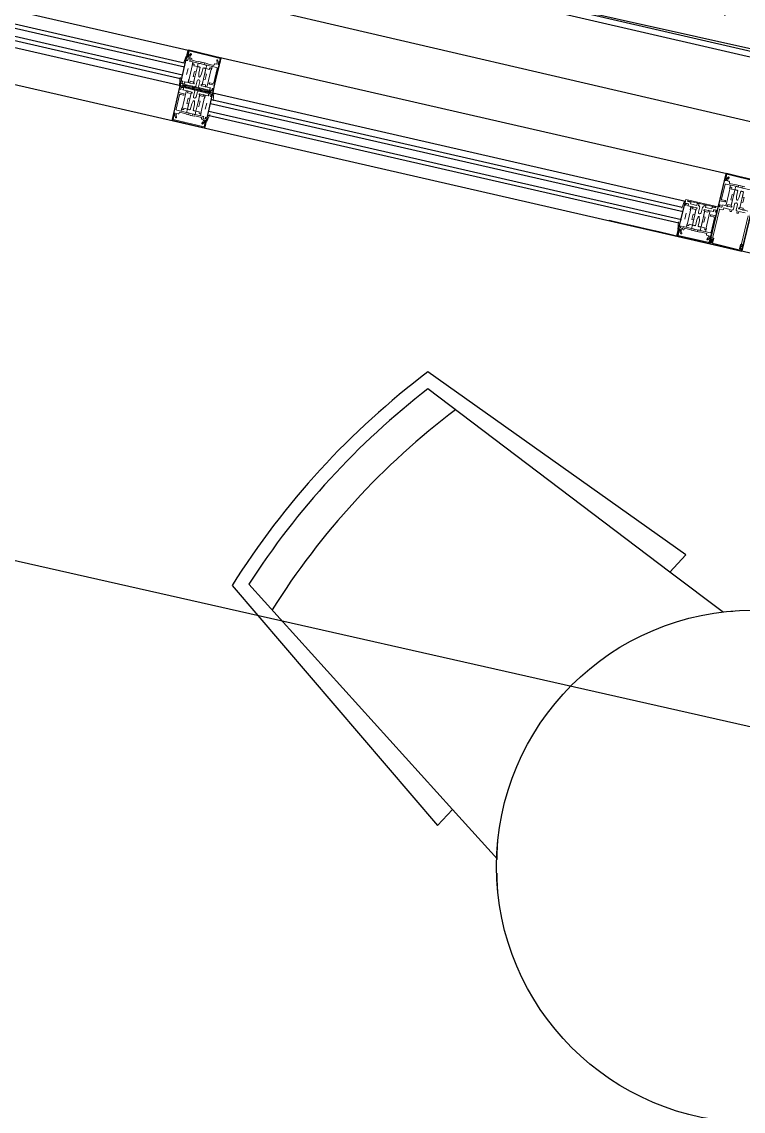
# Model space of a CAD drawing. Extents: x -678889171 to 586587, y -792238163 to 335485.
# Drawn here: x 75442 to 76520, y 17849 to 19477 of the extents above; entities that cross this region are included whole.
import ezdxf
from ezdxf.xclip import XClip

# ---------------------------------------------------------------- set-up
doc = ezdxf.new("R2010")
doc.units = 0
doc.header["$MEASUREMENT"] = 0
doc.header["$XCLIPFRAME"] = 2
doc.set_wipeout_variables(frame=1)
doc.layers.get('0').update_dxf_attribs({"color": 8})
for name, color, linetype in [('1', 8, 'Continuous'), ('9TH-FURN$0$A-SITE-PATT', 252, 'Continuous'), ('9TH-FURN$0$XR-A-TYP-7-8-9-10$0$TYPICAL TYPES$0$I-CLNG', 252, 'Continuous'), ('9TH-FURN$0$XR-A-TYP-7-8-9-10$0$TYPICAL TYPES$0$I-FURN', 252, 'Continuous'), ('9TH-FURN$0$XR-A-TYP-7-8-9-10$0$TYPICAL TYPES$0$I-FURN-CHAR', 252, 'Continuous'), ('9TH-FURN$0$XR-A-TYP-7-8-9-10$0$TYPICAL TYPES$0$I-WIPEOUT', 252, 'Continuous'), ('9TH-FURN$0$XR-A-TYP-7-8-9-10$0$TYPICAL TYPES$0$XREF_3BR$0$I-FURN-PATT', 252, 'Continuous'), ('XR-A-9TH-FLOOR$0$A-SITE-PATT', 252, 'Continuous'), ('XR-A-TYP 00(OUTER)$0$A-GLAZ', 252, 'Continuous'), ('XR-A-TYP 00(OUTER)$0$A-SITE-PATT', 252, 'Continuous'), ('XR-A-TYP-4TH TO 10TH (OUTER)$0$A-DIM-IN', 252, 'Continuous'), ('XR-A-TYP.furn$0$2ND-FURN$0$XREF1$0$I-CLNG', 252, 'Continuous'), ('XR-A-TYP.furn$0$2ND-FURN$0$XREF1$0$I-WIPEOUT', 252, 'Continuous'), ('XR-A-TYP.furn$0$2ND-FURN$0$XREF1$0$XREF_3BR$0$I-FURN-FLOR', 252, 'Continuous'), ('XR-A-TYP.furn$0$2ND-FURN$0$XREF1$0$XREF_3BR$0$I-FURN-PATT', 252, 'Continuous')]:
    doc.layers.add(name, color=color, linetype=linetype)
for name, color, linetype, lineweight in [('XR-A-TYP 00(OUTER)$0$Main entrance$0$A-ELEV-GLAZ', 252, 'Continuous', 20), ('XR-A-TYP 00(OUTER)$0$xref units$0$A-ELEV-P1', 252, 'Continuous', 9), ('XR-A-TYP 00(OUTER)$0$xref units$0$A-FLOR-HRAL-P2', 252, 'Continuous', 20)]:
    doc.layers.add(name, color=color, linetype=linetype, lineweight=lineweight)

# ---------------------------------------------------------------- blocks, each defined once
blk = doc.blocks.new('9TH-FURN$0$XR-A-TYP-7-8-9-10$0$TYPICAL TYPES$0$ch14')
for p, q in [((-216.5, 568.7), (-273.5, 99.7)), ((275.5, 99.7), (216.5, 568.7)), ((-273.5, 99.7), (-240.6, 99.7)), ((-240.6, 99.7), (-250, 0)), ((250, 0), (240.6, 99.7)), ((240.6, 99.7), (275.5, 99.7)), ((-250, 0), (250, 0))]:
    blk.add_line(p, q)
blk.add_lwpolyline([(240.6, 99.7), (198, 551.6, 0.085131), (-198, 551.6), (-240.6, 99.7)], format="xyb")
for radius, start, end in [(1191.6, 79.5305, 100.4695), (1121.6, 79.5773, 100.4227)]:
    blk.add_arc((0, -603.1), radius, start, end)
blk = doc.blocks.new('9TH-FURN$0$XR-A-TYP-7-8-9-10$0$TYPICAL TYPES$0$A$C00AC6B19')
blk.add_wipeout([(30.03, 172.4), (64.59, 162.21), (64.59, 162.21), (91.39, 149.24), (91.39, 149.24), (123.02, 124.46), (141.24, 103.33), (158.24, 74.74), (166.52, 53.82), (174.23, 16.37), (174.66, -10.94), (171.17, -36.42), (166.32, -54.43), (160.69, -69.3), (152.85, -85.21), (152.85, -85.21), (139.26, -105.98), (116.06, -130.98), (98.74, -144.49), (64.05, -162.86), (38.6, -170.69), (22.52, -173.55), (-3.72, -174.96), (-21.24, -173.71), (-36.42, -171.17), (-67.55, -161.44), (-94.09, -147.55), (-119.91, -127.46), (-141.36, -103.17), (-157.24, -76.82), (-168.19, -48.34), (-173.63, -21.85), (-174.64, 11.22), (-174.64, 11.22), (-167.09, 52.03), (-156.2, 78.9), (-142.67, 101.34), (-117.04, 130.1), (-98.66, 144.54), (-73.61, 158.76), (-45.84, 168.89), (-1.76, 174.99), (36.42, 171.17)]).dxf.layer = '9TH-FURN$0$XR-A-TYP-7-8-9-10$0$TYPICAL TYPES$0$I-WIPEOUT'
blk.add_circle((0, 0), 175)
blk = doc.blocks.new('XR-A-TYP 00(OUTER)$0$conc w')
at = {"layer": 'XR-A-TYP 00(OUTER)$0$Main entrance$0$A-ELEV-GLAZ'}
for p, q in [((83819.6, 6992.5), (83819.6, 6983.1)), ((83869.6, 6992.5), (83819.6, 6992.5)), ((83819.6, 6992.5), (83819.6, 6983.1)), ((83820.7, 6983.5), (83820.7, 6991.2)), ((83820.7, 6991.2), (83868.5, 6991.2)), ((83823.6, 6987.5), (83821.4, 6983.7)), ((83823.8, 6984.5), (83825.1, 6986.7)), ((83864.1, 6986.7), (83865.4, 6984.5)), ((83867.8, 6983.7), (83865.5, 6987.5)), ((83868.5, 6991.2), (83868.5, 6983.5)), ((83869.6, 6983.1), (83869.6, 6992.5)), ((83819.6, 6981), (83819.6, 6977)), ((83819.6, 6981), (83819.6, 6950.2)), ((83821.1, 6981.6), (83820.2, 6981.6)), ((83821.1, 6981.6), (83820.2, 6981.6)), ((83821.3, 6983.5), (83820.7, 6983.5)), ((83820.9, 6981.8), (83821.3, 6981.8)), ((83821.7, 6953.5), (83821.7, 6975.3)), ((83823, 6976.6), (83839.8, 6976.6)), ((83823.8, 6981.6), (83823.8, 6984.5)), ((83826.2, 6981.6), (83823.8, 6981.6)), ((83827.5, 6978.7), (83827.5, 6980.3)), ((83837.7, 6978.7), (83827.5, 6978.7)), ((83829.7, 6976.6), (83829.7, 6971.3)), ((83830.2, 6972.6), (83830.2, 6946.2)), ((83832.8, 6971.3), (83832.8, 6972.6)), ((83838, 6971.3), (83832.8, 6971.3)), ((83838.2, 6979.3), (83837.7, 6978.7)), ((83838, 6971.3), (83838, 6976.6)), ((83839.3, 6976.6), (83838, 6976.6)), ((83838.8, 6971.3), (83838, 6971.3)), ((83838, 6971.3), (83838, 6946.7)), ((83839.3, 6971.3), (83838, 6971.3)), ((83838, 6963.4), (83838, 6971.3)), ((83844.3, 6979.3), (83838.2, 6979.3)), ((83839.1, 6971.6), (83838.8, 6971.3)), ((83839.5, 6971.3), (83839.1, 6971.6)), ((83841, 6971.3), (83839.5, 6971.3)), ((83839.8, 6976.6), (83840.2, 6976.3)), ((83840.2, 6976.3), (83840.5, 6976.6)), ((83840.5, 6976.6), (83848.7, 6976.6)), ((83841.3, 6971.6), (83841, 6971.3)), ((83841.6, 6971.3), (83841.3, 6971.6)), ((83842.5, 6971.3), (83841.6, 6971.3)), ((83841.8, 6976.6), (83841.8, 6979.3)), ((83842.5, 6962.2), (83842.5, 6971.3)), ((83844.6, 6978.9), (83844.3, 6979.3)), ((83844.9, 6979.3), (83844.6, 6978.9)), ((83850.9, 6979.3), (83844.9, 6979.3)), ((83847.6, 6971.3), (83846.7, 6971.3)), ((83846.7, 6971.3), (83846.7, 6962.2)), ((83847.4, 6976.6), (83847.4, 6979.3)), ((83847.9, 6971.6), (83847.6, 6971.3)), ((83848.2, 6971.3), (83847.9, 6971.6)), ((83849.7, 6971.3), (83848.2, 6971.3)), ((83848.7, 6976.6), (83849, 6976.3)), ((83849, 6976.3), (83849.4, 6976.6)), ((83849.4, 6976.6), (83864.1, 6976.6)), ((83850.1, 6971.6), (83849.7, 6971.3)), ((83851.2, 6976.6), (83849.9, 6976.6)), ((83851.2, 6971.3), (83849.9, 6971.3)), ((83850.4, 6971.3), (83850.1, 6971.6)), ((83851.2, 6971.3), (83850.4, 6971.3)), ((83851.5, 6978.7), (83850.9, 6979.3)), ((83851.2, 6976.6), (83851.2, 6971.3)), ((83851.2, 6971.3), (83856.4, 6971.3)), ((83851.2, 6963.4), (83851.2, 6971.3)), ((83851.2, 6946.7), (83851.2, 6971.3)), ((83861.7, 6978.7), (83851.5, 6978.7)), ((83856.4, 6971.3), (83856.4, 6972.6)), ((83859, 6972.6), (83859, 6946.2)), ((83859.4, 6976.6), (83859.4, 6971.3)), ((83861.7, 6980.3), (83861.7, 6978.7)), ((83865.4, 6981.6), (83863, 6981.6)), ((83863.8, 6978.5), (83863.8, 6978.7)), ((83864.9, 6979.8), (83866.7, 6979.8)), ((83865.4, 6984.5), (83865.4, 6981.6)), ((83867.4, 6976.6), (83869.2, 6976.6)), ((83867.8, 6978.7), (83867.8, 6978.5)), ((83868.5, 6983.5), (83867.9, 6983.5)), ((83867.9, 6981.8), (83868.3, 6981.8)), ((83869, 6981.6), (83868.1, 6981.6)), ((83869.6, 6977), (83869.6, 6981)), ((83872.5, 6971.3), (83870.9, 6982.7)), ((83835.3, 6955.4), (83835.3, 6963.4)), ((83835.3, 6963.4), (83838, 6963.4)), ((83838, 6955.4), (83835.3, 6955.4)), ((83838, 6947.5), (83838, 6955.4)), ((83843.7, 6957.6), (83842.5, 6962.2)), ((83846.7, 6962.2), (83845.5, 6957.6)), ((83853.9, 6963.4), (83851.2, 6963.4)), ((83851.2, 6955.4), (83853.9, 6955.4)), ((83851.2, 6947.5), (83851.2, 6955.4)), ((83853.9, 6955.4), (83853.9, 6963.4)), ((83864.1, 6956.2), (83864.1, 6965.3)), ((83819.6, 6950.2), (83827.4, 6950.2)), ((83819.6, 6944.4), (83819.6, 6936.2, 0)), ((83819.6, 6944.4), (83819.6, 6936.4)), ((83821.8, 6944.9), (83820, 6944.9)), ((83821.4, 6942.7), (83821.4, 6943)), ((83824.3, 6941.7), (83822.5, 6941.7)), ((83822.9, 6938), (83822.9, 6937.5, 0)), ((83866.3, 6937.5), (83822.9, 6937.5)), ((83827.4, 6952.3), (83823, 6952.3)), ((83827.7, 6938.4), (83823.3, 6938.4)), ((83832.5, 6944.9), (83825.1, 6944.9)), ((83825.4, 6943), (83825.4, 6942.7)), ((83828.1, 6950.8), (83828.1, 6951.6)), ((83838, 6941.2), (83828.2, 6941.2)), ((83828.2, 6941.2), (83828.2, 6938.8)), ((83832.8, 6944.5), (83832.5, 6944.9)), ((83832.8, 6947.5), (83838, 6947.5)), ((83832.8, 6946.2), (83832.8, 6947.5)), ((83833.1, 6944.9), (83832.8, 6944.5)), ((83839, 6944.9), (83833.1, 6944.9)), ((83838, 6938.8), (83838, 6941.2)), ((83838.2, 6946.5), (83839, 6946.5)), ((83840.1, 6938.4), (83838.4, 6938.4)), ((83839.2, 6946.3), (83839.2, 6945.1)), ((83841.2, 6941.2), (83840.5, 6941.2)), ((83840.5, 6941.2), (83840.5, 6938.8)), ((83842.5, 6950.6), (83842.5, 6942.5)), ((83846.7, 6942.5), (83846.7, 6950.6)), ((83848.7, 6941.2), (83848, 6941.2)), ((83848.7, 6938.8), (83848.7, 6941.2)), ((83850.8, 6938.4), (83849.1, 6938.4)), ((83850, 6945.1), (83850, 6946.3)), ((83850.2, 6946.5), (83851, 6946.5)), ((83856.1, 6944.9), (83850.2, 6944.9)), ((83856.4, 6947.5), (83851.2, 6947.5)), ((83861, 6941.2), (83851.2, 6941.2)), ((83851.2, 6941.2), (83851.2, 6938.8)), ((83856.4, 6944.5), (83856.1, 6944.9)), ((83856.4, 6946.2), (83856.4, 6947.5)), ((83856.7, 6944.9), (83856.4, 6944.5)), ((83864.1, 6944.9), (83856.7, 6944.9)), ((83859.4, 6944.9), (83859.4, 6950.2)), ((83861, 6938.8), (83861, 6941.2)), ((83865.9, 6938.4), (83861.4, 6938.4)), ((83863.8, 6942.7), (83863.8, 6943)), ((83866.7, 6941.7), (83864.9, 6941.7)), ((83866.3, 6937.5, 0), (83866.3, 6938)), ((83869.2, 6944.9), (83867.4, 6944.9)), ((83867.8, 6943), (83867.8, 6942.7)), ((83869.6, 6936.2, 0), (83869.6, 6944.4)), ((83872.5, 6950.2), (83870.9, 6938.7)), ((83819.6, 6936.2), (83869.6, 6936.2))]:
    blk.add_line(p, q, dxfattribs=at)
for centre, radius, start, end in [((83824.4, 6987.1), 0.847, 330, 150), ((83864.8, 6987.1), 0.847, 30, 210), ((83820.9, 6983.1), 1.27, 180, 270), ((83820.2, 6981), 0.635, 90, 180), ((83820.2, 6981), 0.635, 90, 180), ((83821.1, 6982.7), 1.06, 270, 71.3371), ((83821.3, 6982.7), 0.847, 270, 90), ((83823, 6975.3), 1.27, 90, 180), ((83826.2, 6980.3), 1.27, 360, 90), ((83831.5, 6972.6), 1.32, 360, 180), ((83857.7, 6972.6), 1.32, 360, 180), ((83863, 6980.3), 1.27, 90, 180), ((83864.9, 6978.7), 1.06, 90, 180), ((83865.7, 6978.5), 1.91, 180, 225.1897), ((83864.1, 6976.9), 0.318, 270, 45.1897), ((83866.7, 6978.7), 1.06, 360, 90), ((83868.1, 6982.7), 1.06, 108.6629, 270), ((83867.9, 6982.7), 0.847, 90, 270), ((83867.4, 6976.9), 0.318, 134.8103, 270), ((83865.9, 6978.5), 1.91, 314.8103, 360), ((83868.3, 6983.1), 1.27, 270, 360), ((83869, 6981), 0.635, 360, 90), ((83869.2, 6977), 0.423, 270, 0), ((83823, 6953.5), 1.27, 180, 270), ((83844.6, 6957.8), 0.911, 195, 345), ((83820, 6944.4), 0.423, 90, 180), ((83823.3, 6943), 1.91, 134.8103, 180), ((83822.5, 6942.7), 1.06, 180, 270), ((83821.8, 6944.5), 0.318, 314.8103, 90), ((83823.3, 6938), 0.423, 90, 180), ((83824.3, 6942.7), 1.06, 270, 360), ((83825.1, 6944.5), 0.318, 90, 225.1897), ((83823.5, 6943), 1.91, 360, 45.1897), ((83827.4, 6951.6), 0.635, 360, 90), ((83827.4, 6950.8), 0.635, 270, 360), ((83827.7, 6938.8), 0.423, 270, 360), ((83831.5, 6946.2), 1.32, 180, 360), ((83838.2, 6946.7), 0.212, 180, 270), ((83838.4, 6938.8), 0.423, 180, 270), ((83839, 6946.3), 0.212, 360, 90), ((83839, 6945.1), 0.212, 270, 360), ((83840.1, 6938.8), 0.423, 270, 360), ((83841.2, 6942.5), 1.27, 270, 360), ((83844.6, 6950.6), 2.12, 360, 180), ((83848, 6942.5), 1.27, 180, 270), ((83849.1, 6938.8), 0.423, 180, 270), ((83850.2, 6946.3), 0.212, 90, 180), ((83850.2, 6945.1), 0.212, 180, 270), ((83850.8, 6938.8), 0.423, 270, 0), ((83851, 6946.7), 0.212, 270, 360), ((83857.7, 6946.2), 1.32, 180, 360), ((83861.4, 6938.8), 0.423, 180, 270), ((83865.7, 6943), 1.91, 134.8103, 180), ((83864.9, 6942.7), 1.06, 180, 270), ((83864.1, 6944.5), 0.318, 314.8103, 90), ((83865.9, 6938), 0.423, 0, 90), ((83866.7, 6942.7), 1.06, 270, 360), ((83867.4, 6944.5), 0.318, 90, 225.1897), ((83865.9, 6943), 1.91, 360, 45.1897), ((83869.2, 6944.4), 0.423, 360, 90)]:
    blk.add_arc(centre, radius, start, end, dxfattribs=at)
blk = doc.blocks.new('XR-A-TYP 00(OUTER)$0$2nd floor towers$0$xref units$0$Sl-Dr-1500')
at = {"layer": 'XR-A-TYP 00(OUTER)$0$A-GLAZ'}
for p, q in [((525, 7.9, 0), (2125, 7.9, 0)), ((525, 7.9, 0), (2125, 7.9, 0)), ((1300, 8.1, 0), (1300, -99.9, 0)), ((1350, 8.1, 0), (1350, -99.9, 0)), ((2125, 7.9, 0), (2173.8, 7.9, 0)), ((2173.8, 7.9, 0), (2175, -100.1, 0)), ((1350, -11.9, 0), (2072.5, -12.2, 0)), ((1350, -17.9, 0), (2075, -18.2, 0)), ((1350, -29.9, 0), (2075, -30.2, 0)), ((525, -46.1, 0), (2075, -46.1, 0)), ((1350, -35.9, 0), (2072.2, -36.2, 0)), ((1300, -61.9, 0), (564.8, -62.1, 0)), ((1300, -55.9, 0), (578.1, -56.1, 0)), ((1300, -73.9, 0), (564.7, -74.1, 0)), ((1300, -79.9, 0), (577.9, -80.1, 0)), ((475, -100.1, 0), (2175, -100.1, 0))]:
    blk.add_line(p, q, dxfattribs=at)
at = {"layer": 'XR-A-TYP 00(OUTER)$0$A-GLAZ', "extrusion": (-1.43382e-08, 7.6538e-09, 1)}
for p, q in [((2074.1, 7.9, 0), (2074.6, -46.1, 0)), ((2124.1, 8.3, 0), (2125, -99.7, 0))]:
    blk.add_line(p, q, dxfattribs=at)
at = {"layer": 'XR-A-TYP 00(OUTER)$0$Main entrance$0$A-ELEV-GLAZ', "extrusion": (-1.43382e-08, 7.6538e-09, 1)}
for p, q in [((2074.5, -1.9, 0), (2074.5, 7.5, 0)), ((2074.5, 7.5, 0), (2124.5, 7.5, 0)), ((2075.5, 6.2, 0), (2075.5, -1.5, 0)), ((2123.4, 6.2, 0), (2075.5, 6.2, 0)), ((2076.3, -1.4, 0), (2078.5, 2.5, 0)), ((2080, 1.7, 0), (2078.7, -0.6, 0)), ((2120.2, -0.6, 0), (2119, 1.7, 0)), ((2120.4, 2.5, 0), (2122.7, -1.4, 0)), ((2124.1, -52.1, 0), (2123, 7.2, 0)), ((2124.1, -52.1, 0), (2123, 7.2, 0)), ((2123.3, 7.4, 0), (2124.5, 6.2, 0)), ((2123.4, -1.5, 0), (2123.4, 6.2, 0)), ((2124.5, 7.5, 0), (2124.5, -1.9, 0)), ((2124.5, 7.5, 0), (2124.5, -1.9, 0)), ((2124.5, 6.2, 0), (2126.4, 1.3, 0)), ((2124.9, 0.6, 0), (2125, -1.4, 0)), ((2126.4, 1.3, 0), (2125.5, 1.3, 0)), ((2071.6, -13.7, 0), (2073.2, -2.3, 0)), ((2074.5, -8, 0), (2074.5, -4.1, 0)), ((2076.6, -8.4, 0), (2074.9, -8.4, 0)), ((2075.1, -3.4, 0), (2076, -3.4, 0)), ((2075.5, -1.5, 0), (2076.2, -1.5, 0)), ((2076.2, -3.2, 0), (2075.7, -3.2, 0)), ((2076.3, -6.3, 0), (2076.3, -6.5, 0)), ((2079.2, -5.2, 0), (2077.3, -5.2, 0)), ((2078.7, -0.6, 0), (2078.7, -3.4, 0)), ((2078.7, -3.4, 0), (2081.1, -3.4, 0)), ((2094.7, -8.4, 0), (2079.9, -8.4, 0)), ((2080.3, -6.5, 0), (2080.3, -6.3, 0)), ((2082.4, -4.7, 0), (2082.4, -6.3, 0)), ((2082.4, -6.3, 0), (2092.6, -6.3, 0)), ((2084.6, -8.4, 0), (2084.6, -13.7, 0)), ((2085.1, -12.4, 0), (2085.1, -38.8, 0)), ((2087.7, -13.7, 0), (2087.7, -12.4, 0)), ((2092.8, -13.7, 0), (2087.7, -13.7, 0)), ((2092.6, -6.3, 0), (2093.1, -5.8, 0)), ((2092.8, -8.4, 0), (2092.8, -13.7, 0)), ((2092.8, -8.4, 0), (2094.2, -8.4, 0)), ((2092.8, -13.7, 0), (2094.2, -13.7, 0)), ((2092.8, -21.6, 0), (2092.8, -13.7, 0)), ((2092.8, -38.3, 0), (2092.8, -13.7, 0)), ((2092.8, -13.7, 0), (2093.7, -13.7, 0)), ((2093.1, -5.8, 0), (2099.2, -5.8, 0)), ((2093.7, -13.7, 0), (2094, -13.4, 0)), ((2094, -13.4, 0), (2094.3, -13.7, 0)), ((2094.3, -13.7, 0), (2095.9, -13.7, 0)), ((2095, -8.7, 0), (2094.7, -8.4, 0)), ((2095.3, -8.4, 0), (2095, -8.7, 0)), ((2103.6, -8.4, 0), (2095.3, -8.4, 0)), ((2095.9, -13.7, 0), (2096.2, -13.4, 0)), ((2096.2, -13.4, 0), (2096.5, -13.7, 0)), ((2096.5, -13.7, 0), (2097.4, -13.7, 0)), ((2096.7, -8.4, 0), (2096.7, -5.8, 0)), ((2097.4, -13.7, 0), (2097.4, -22.8, 0)), ((2099.2, -5.8, 0), (2099.5, -6.1, 0)), ((2099.5, -6.1, 0), (2099.8, -5.8, 0)), ((2099.8, -5.8, 0), (2105.8, -5.8, 0)), ((2101.6, -22.8, 0), (2101.6, -13.7, 0)), ((2101.6, -13.7, 0), (2102.4, -13.7, 0)), ((2102.3, -8.4, 0), (2102.3, -5.8, 0)), ((2102.4, -13.7, 0), (2102.8, -13.4, 0)), ((2102.8, -13.4, 0), (2103.1, -13.7, 0)), ((2103.1, -13.7, 0), (2104.6, -13.7, 0)), ((2103.9, -8.7, 0), (2103.6, -8.4, 0)), ((2104.2, -8.4, 0), (2103.9, -8.7, 0)), ((2121.1, -8.4, 0), (2104.2, -8.4, 0)), ((2104.6, -13.7, 0), (2104.9, -13.4, 0)), ((2104.8, -8.4, 0), (2106.1, -8.4, 0)), ((2104.8, -13.7, 0), (2106.1, -13.7, 0)), ((2104.9, -13.4, 0), (2105.2, -13.7, 0)), ((2105.2, -13.7, 0), (2106.1, -13.7, 0)), ((2105.8, -5.8, 0), (2106.4, -6.3, 0)), ((2106.1, -13.7, 0), (2106.1, -8.4, 0)), ((2106.1, -13.7, 0), (2111.2, -13.7, 0)), ((2106.1, -21.6, 0), (2106.1, -13.7, 0)), ((2106.1, -13.7, 0), (2106.1, -38.3, 0)), ((2106.4, -6.3, 0), (2116.6, -6.3, 0)), ((2111.2, -13.7, 0), (2111.2, -12.4, 0)), ((2113.9, -12.4, 0), (2113.9, -38.8, 0)), ((2114.3, -8.4, 0), (2114.3, -13.7, 0)), ((2116.6, -6.3, 0), (2116.6, -4.7, 0)), ((2117.8, -3.4, 0), (2120.2, -3.4, 0)), ((2120.2, -3.4, 0), (2120.2, -0.6, 0)), ((2122.4, -31.5, 0), (2122.4, -9.7, 0)), ((2122.8, -1.5, 0), (2123.4, -1.5, 0)), ((2123.2, -3.2, 0), (2122.8, -3.2, 0)), ((2123, -3.4, 0), (2123.8, -3.4, 0)), ((2123, -3.4, 0), (2123.8, -3.4, 0)), ((2124.5, -4.1, 0), (2124.5, -8, 0)), ((2124.5, -4.1, 0), (2124.5, -34.9, 0)), ((2125, -1.4, 0), (2126.5, -2.9, 0)), ((2127.3, -45.5, 0), (2126.5, -2.9, 0)), ((2079.9, -28.9, 0), (2079.9, -19.7, 0)), ((2090.2, -29.6, 0), (2090.2, -21.6, 0)), ((2090.2, -21.6, 0), (2092.8, -21.6, 0)), ((2092.8, -29.6, 0), (2090.2, -29.6, 0)), ((2092.8, -37.5, 0), (2092.8, -29.6, 0)), ((2097.4, -22.8, 0), (2098.6, -27.4, 0)), ((2100.3, -27.4, 0), (2101.6, -22.8, 0)), ((2108.7, -21.6, 0), (2106.1, -21.6, 0)), ((2106.1, -29.6, 0), (2108.7, -29.6, 0)), ((2106.1, -37.5, 0), (2106.1, -29.6, 0)), ((2108.7, -29.6, 0), (2108.7, -21.6, 0)), ((2071.6, -34.9, 0), (2073.2, -46.3, 0)), ((2074.5, -48.8, 0), (2074.5, -40.6, 0)), ((2124.5, -48.8, 0), (2074.5, -48.8, 0)), ((2074.9, -40.2, 0), (2076.6, -40.2, 0)), ((2076.3, -42.1, 0), (2076.3, -42.3, 0)), ((2077.3, -43.3, 0), (2079.2, -43.3, 0)), ((2077.8, -47.5, 0), (2077.8, -47.1, 0)), ((2077.8, -47.5, 0), (2121.2, -47.5, 0)), ((2078.2, -46.6, 0), (2082.6, -46.6, 0)), ((2079.9, -40.2, 0), (2087.4, -40.2, 0)), ((2080.3, -42.3, 0), (2080.3, -42.1, 0)), ((2083, -46.2, 0), (2083, -43.8, 0)), ((2083, -43.8, 0), (2092.8, -43.8, 0)), ((2084.6, -40.2, 0), (2084.6, -34.9, 0)), ((2087.4, -40.2, 0), (2087.7, -40.5, 0)), ((2087.7, -37.5, 0), (2092.8, -37.5, 0)), ((2087.7, -38.8, 0), (2087.7, -37.5, 0)), ((2087.7, -40.5, 0), (2088, -40.2, 0)), ((2088, -40.2, 0), (2093.9, -40.2, 0)), ((2092.8, -43.8, 0), (2092.8, -46.2, 0)), ((2093.9, -38.6, 0), (2093.1, -38.6, 0)), ((2093.3, -46.6, 0), (2095, -46.6, 0)), ((2094.1, -40, 0), (2094.1, -38.8, 0)), ((2095.4, -46.2, 0), (2095.4, -43.8, 0)), ((2095.4, -43.8, 0), (2096.1, -43.8, 0)), ((2097.4, -42.5, 0), (2097.4, -34.5, 0)), ((2101.6, -34.5, 0), (2101.6, -42.5, 0)), ((2102.9, -43.8, 0), (2103.6, -43.8, 0)), ((2103.6, -43.8, 0), (2103.6, -46.2, 0)), ((2104, -46.6, 0), (2105.7, -46.6, 0)), ((2104.8, -38.8, 0), (2104.8, -40, 0)), ((2105.9, -38.6, 0), (2105, -38.6, 0)), ((2105, -40.2, 0), (2110.9, -40.2, 0)), ((2111.2, -37.5, 0), (2106.1, -37.5, 0)), ((2106.1, -46.2, 0), (2106.1, -43.8, 0)), ((2106.1, -43.8, 0), (2115.9, -43.8, 0)), ((2110.9, -40.2, 0), (2111.2, -40.5, 0)), ((2111.2, -38.8, 0), (2111.2, -37.5, 0)), ((2111.2, -40.5, 0), (2111.6, -40.2, 0)), ((2111.6, -40.2, 0), (2119, -40.2, 0)), ((2115.9, -43.8, 0), (2115.9, -46.2, 0)), ((2116, -34.2, 0), (2116, -33.4, 0)), ((2116.3, -46.6, 0), (2120.7, -46.6, 0)), ((2116.6, -32.8, 0), (2121.1, -32.8, 0)), ((2124.5, -34.9, 0), (2116.6, -34.9, 0)), ((2118.7, -42.1, 0), (2118.7, -42.3, 0)), ((2119.7, -43.3, 0), (2121.6, -43.3, 0)), ((2121.2, -47.1, 0), (2121.2, -47.5, 0)), ((2122.3, -40.2, 0), (2124, -40.2, 0)), ((2122.6, -42.3, 0), (2122.6, -42.1, 0)), ((2124.5, -40.6, 0), (2124.5, -48.6, 0)), ((2124.5, -40.6, 0), (2124.5, -48.8, 0)), ((2132.1, -45.9, 0), (2127.7, -46, 0)), ((2126.3, -52.5, 0), (2124.5, -52.5, 0)), ((2125.9, -50.4, 0), (2125.9, -50.6, 0)), ((2128.8, -49.2, 0), (2126.9, -49.3, 0)), ((2129.9, -50.5, 0), (2129.9, -50.3, 0))]:
    blk.add_line(p, q, dxfattribs=at)
at = {"layer": 'XR-A-TYP 00(OUTER)$0$Main entrance$0$A-ELEV-GLAZ'}
for p, q in [((2170.6, 1.4, 0), (2172.3, 6.3, 0)), ((2171.5, 1.4, 0), (2170.6, 1.4, 0)), ((2172.1, -1.3, 0), (2172.1, 0.7, 0)), ((2172.3, 6.3, 0), (2173.5, 7.5, 0)), ((2173.8, 7.3, 0), (2174.5, -52)), ((2170.6, -2.8, 0), (2172.1, -1.3, 0)), ((2170.6, -2.8, 0), (2171.1, -45.5, 0)), ((2133, -49.2, 0), (2133, -46.8, 0)), ((2142.8, -46.7, 0), (2142.8, -49.1, 0)), ((2144.9, -46.2, 0), (2143.2, -46.2, 0)), ((2145.4, -49.1, 0), (2145.3, -46.6, 0)), ((2153.5, -46.6, 0), (2153.5, -49, 0)), ((2155.6, -46.1, 0), (2153.9, -46.1, 0)), ((2156.1, -49, 0), (2156, -46.5, 0)), ((2124.5, -58.2, 0), (2132.4, -58.1, 0)), ((2124.9, -89, 0), (2124.5, -58.2, 0)), ((2126.7, -61.6, 0), (2126.9, -83.4, 0)), ((2132.4, -60.2, 0), (2127.9, -60.3, 0)), ((2137.4, -52.8, 0), (2129.9, -52.9, 0)), ((2142.8, -49.1, 0), (2133, -49.2, 0)), ((2133, -58.8, 0), (2133, -59.6, 0)), ((2135.4, -80.6, 0), (2135.1, -54.1, 0)), ((2137.7, -52.5, 0), (2137.4, -52.8, 0)), ((2138, -52.8, 0), (2137.7, -52.5, 0)), ((2137.7, -54.1, 0), (2137.7, -55.4, 0)), ((2137.7, -55.4, 0), (2142.9, -55.4, 0)), ((2143.9, -52.7, 0), (2138, -52.8, 0)), ((2140.3, -63.3, 0), (2140.4, -71.3, 0)), ((2143, -63.3, 0), (2140.3, -63.3, 0)), ((2143.1, -79.2, 0), (2142.9, -54.5, 0)), ((2142.9, -55.4, 0), (2143, -63.3, 0)), ((2143.1, -54.3, 0), (2143.9, -54.3, 0)), ((2144.1, -54.1, 0), (2144.1, -52.9, 0)), ((2146.1, -49.1, 0), (2145.4, -49.1, 0)), ((2147.4, -58.4, 0), (2147.3, -50.3, 0)), ((2151.6, -50.3, 0), (2151.7, -58.3, 0)), ((2153.5, -49, 0), (2152.8, -49, 0)), ((2154.8, -52.8, 0), (2154.8, -54, 0)), ((2160.9, -52.5, 0), (2155, -52.6, 0)), ((2155.1, -54.2, 0), (2155.9, -54.2, 0)), ((2165.9, -48.9, 0), (2156.1, -49, 0)), ((2156.1, -54.4, 0), (2156.4, -79, 0)), ((2156.1, -55.2, 0), (2156.2, -63.2, 0)), ((2161.3, -55.2, 0), (2156.1, -55.2, 0)), ((2156.2, -63.2, 0), (2158.9, -63.1, 0)), ((2158.9, -63.1, 0), (2159, -71.1, 0)), ((2161.2, -52.2, 0), (2160.9, -52.5, 0)), ((2161.6, -52.5, 0), (2161.2, -52.2, 0)), ((2161.3, -53.8, 0), (2161.3, -55.2, 0)), ((2169, -52.4, 0), (2161.6, -52.5, 0)), ((2135, -84.6, 0), (2134.9, -79.3, 0)), ((2138, -79.2, 0), (2138, -80.6, 0)), ((2143.1, -79.2, 0), (2138, -79.2, 0)), ((2140.4, -71.3, 0), (2143.1, -71.2, 0)), ((2143.1, -71.2, 0), (2143.1, -79.2, 0)), ((2144, -79.2, 0), (2143.1, -79.2, 0)), ((2143.1, -79.2, 0), (2143.2, -84.5, 0)), ((2144.5, -79.2, 0), (2143.1, -79.2, 0)), ((2144.3, -79.5, 0), (2144, -79.2, 0)), ((2144.6, -79.2, 0), (2144.3, -79.5, 0)), ((2146.2, -79.1, 0), (2144.6, -79.2, 0)), ((2146.5, -79.5, 0), (2146.2, -79.1, 0)), ((2146.8, -79.1, 0), (2146.5, -79.5, 0)), ((2147.7, -79.1, 0), (2146.8, -79.1, 0)), ((2148.7, -65.4, 0), (2147.6, -70, 0)), ((2147.6, -70, 0), (2147.7, -79.1, 0)), ((2151.8, -70, 0), (2150.5, -65.4, 0)), ((2151.9, -79.1, 0), (2151.8, -70, 0)), ((2152.7, -79.1, 0), (2151.9, -79.1, 0)), ((2153.1, -79.4, 0), (2152.7, -79.1, 0)), ((2153.4, -79.1, 0), (2153.1, -79.4, 0)), ((2154.9, -79.1, 0), (2153.4, -79.1, 0)), ((2155.2, -79.4, 0), (2154.9, -79.1, 0)), ((2156.4, -79, 0), (2155.1, -79.1, 0)), ((2155.5, -79, 0), (2155.2, -79.4, 0)), ((2156.4, -79, 0), (2155.5, -79, 0)), ((2156.3, -71.1, 0), (2156.4, -79, 0)), ((2159, -71.1, 0), (2156.3, -71.1, 0)), ((2124.9, -89, 0), (2124.8, -85.1, 0)), ((2125, -100.5, 0), (2124.9, -91.1, 0)), ((2125, -100.5, 0), (2124.9, -91.2, 0)), ((2126.4, -89.7, 0), (2125.5, -89.7, 0)), ((2126.4, -89.7, 0), (2125.5, -89.7, 0)), ((2126.6, -91.6, 0), (2126, -91.6, 0)), ((2126, -91.6, 0), (2126, -99.3, 0)), ((2126.2, -89.9, 0), (2126.6, -89.9, 0)), ((2129, -95.6, 0), (2126.7, -91.7, 0)), ((2128.2, -84.6, 0), (2145.1, -84.5, 0)), ((2131.5, -89.6, 0), (2129.1, -89.6, 0)), ((2129.1, -89.6, 0), (2129.1, -92.5, 0)), ((2129.1, -92.5, 0), (2130.5, -94.7, 0)), ((2143, -86.6, 0), (2132.8, -86.7, 0)), ((2132.8, -86.7, 0), (2132.8, -88.3, 0)), ((2143.5, -87.1, 0), (2143, -86.6, 0)), ((2144.5, -84.5, 0), (2143.2, -84.5, 0)), ((2149.5, -87, 0), (2143.5, -87.1, 0)), ((2145.1, -84.5, 0), (2145.4, -84.1, 0)), ((2145.4, -84.1, 0), (2145.7, -84.4, 0)), ((2145.7, -84.4, 0), (2154, -84.4, 0)), ((2147, -84.4, 0), (2147, -87.1, 0)), ((2149.9, -86.7, 0), (2149.5, -87, 0)), ((2150.2, -87, 0), (2149.9, -86.7, 0)), ((2156.2, -87, 0), (2150.2, -87, 0)), ((2152.6, -84.4, 0), (2152.7, -87, 0)), ((2154, -84.4, 0), (2154.3, -84, 0)), ((2154.3, -84, 0), (2154.6, -84.3, 0)), ((2154.6, -84.3, 0), (2169.4, -84.2, 0)), ((2175, -100), (2125, -100.5, 0)), ((2126, -99.3, 0), (2173.9, -98.7))]:
    blk.add_line(p, q, dxfattribs=at)
at = {"layer": 'XR-A-TYP 00(OUTER)$0$Main entrance$0$A-ELEV-GLAZ', "elevation": 0}
blk.add_lwpolyline([(2173.2, 8, -0.668179), (2173.3, 7.6), (2171.6, 5.9), (2170.5, 5.8), (2170.6, 1.4), (2171.3, 1.4), (2169.9, -1.1, -0.767327), (2169.3, -0.9), (2169.2, 6.7), (2128.4, 6.2), (2128.5, -1.4, -0.767327), (2127.9, -1.5), (2126.5, 0.9), (2127.2, 0.9), (2127.1, 5.4), (2126.1, 5.4), (2124.3, 7.1, -0.668179), (2124.5, 7.5)], format="xyb", close=True, dxfattribs=at)
at = {"layer": 'XR-A-TYP 00(OUTER)$0$Main entrance$0$A-ELEV-GLAZ', "extrusion": (-1.43382e-08, 7.6538e-09, 1)}
for centre, radius, start, end in [((2079.3, 2.1, 0), 0.847, 329.9946, 149.9946), ((2119.7, 2.1, 0), 0.847, 29.9946, 209.9946), ((2123.2, 7.2, 0), 0.211, 46.0792, 181.0792), ((2125.6, 0.7, 0), 0.635, 91.0792, 181.0792), ((2075.7, -1.9, 0), 1.27, 179.9946, 269.9946), ((2075.1, -4.1, 0), 0.635, 89.9946, 179.9946), ((2074.9, -8, 0), 0.423, 179.9946, 269.9946), ((2076, -2.4, 0), 1.06, 269.9946, 71.3317), ((2076.2, -2.4, 0), 0.847, 269.9946, 89.9946), ((2077.3, -6.3, 0), 1.06, 89.9946, 179.9946), ((2078.2, -6.5, 0), 1.91, 179.9946, 225.1843), ((2076.6, -8.1, 0), 0.318, 269.9946, 45.1843), ((2079.2, -6.3, 0), 1.06, 359.9946, 89.9946), ((2079.9, -8.1, 0), 0.318, 134.8049, 269.9946), ((2078.4, -6.5, 0), 1.91, 314.8049, 359.9946), ((2081.1, -4.7, 0), 1.27, 359.9946, 89.9946), ((2086.4, -12.4, 0), 1.32, 359.9946, 179.9946), ((2112.6, -12.4, 0), 1.32, 359.9946, 179.9946), ((2117.8, -4.7, 0), 1.27, 89.9946, 179.9946), ((2121.1, -9.7, 0), 1.27, 359.9946, 89.9946), ((2123, -2.4, 0), 1.06, 108.6576, 269.9946), ((2122.8, -2.4, 0), 0.847, 89.9946, 269.9946), ((2123.2, -1.9, 0), 1.27, 269.9946, 359.9946), ((2123.8, -4.1, 0), 0.635, 359.9946, 89.9946), ((2123.8, -4.1, 0), 0.635, 359.9946, 89.9946), ((2099.5, -34.5, 0), 2.12, 359.9946, 179.9946), ((2099.5, -27.2, 0), 0.911, 194.9946, 344.9946), ((2121.1, -31.5, 0), 1.27, 269.9946, 359.9946), ((2074.9, -40.6, 0), 0.423, 89.9946, 179.9946), ((2078.2, -42.1, 0), 1.91, 134.8049, 179.9946), ((2077.3, -42.3, 0), 1.06, 179.9946, 269.9946), ((2076.6, -40.5, 0), 0.318, 314.8049, 89.9946), ((2078.2, -47.1, 0), 0.423, 89.9946, 179.9946), ((2079.2, -42.3, 0), 1.06, 269.9946, 359.9946), ((2079.9, -40.5, 0), 0.318, 89.9946, 225.1843), ((2078.4, -42.1, 0), 1.91, 359.9946, 45.1843), ((2082.6, -46.2, 0), 0.423, 269.9946, 359.9946), ((2086.4, -38.8, 0), 1.32, 179.9946, 359.9946), ((2093.1, -38.3, 0), 0.212, 179.9946, 269.9946), ((2093.3, -46.2, 0), 0.423, 179.9946, 269.9946), ((2093.9, -38.8, 0), 0.212, 359.9946, 89.9946), ((2093.9, -40, 0), 0.212, 269.9946, 359.9946), ((2095, -46.2, 0), 0.423, 269.9946, 359.9946), ((2096.1, -42.5, 0), 1.27, 269.9946, 359.9946), ((2102.9, -42.5, 0), 1.27, 179.9946, 269.9946), ((2104, -46.2, 0), 0.423, 179.9946, 269.9946), ((2105, -38.8, 0), 0.212, 89.9946, 179.9946), ((2105, -40, 0), 0.212, 179.9946, 269.9946), ((2105.7, -46.2, 0), 0.423, 269.9946, 359.9946), ((2105.9, -38.3, 0), 0.212, 269.9946, 359.9946), ((2112.6, -38.8, 0), 1.32, 179.9946, 359.9946), ((2116.3, -46.2, 0), 0.423, 179.9946, 269.9946), ((2116.6, -33.4, 0), 0.635, 89.9946, 179.9946), ((2116.6, -34.2, 0), 0.635, 179.9946, 269.9946), ((2120.6, -42.1, 0), 1.91, 134.8049, 179.9946), ((2119.7, -42.3, 0), 1.06, 179.9946, 269.9946), ((2119, -40.5, 0), 0.318, 314.8049, 89.9946), ((2120.7, -47.1, 0), 0.423, 359.9946, 89.9946), ((2121.6, -42.3, 0), 1.06, 269.9946, 359.9946), ((2122.3, -40.5, 0), 0.318, 89.9946, 225.1843), ((2120.7, -42.1, 0), 1.91, 359.9946, 45.1843), ((2124, -40.6, 0), 0.423, 359.9946, 89.9946), ((2127.7, -45.5, 0), 0.423, 181.0792, 271.0792), ((2124.5, -52.1, 0), 0.423, 181.0792, 271.0792), ((2127, -50.3, 0), 1.06, 91.0792, 181.0792), ((2127.8, -50.5, 0), 1.91, 181.0792, 226.2688), ((2126.3, -52.2, 0), 0.318, 271.0792, 46.2688), ((2127.7, -61.1, 0), 1.27, 91.0792, 181.0792), ((2128.8, -50.3, 0), 1.06, 1.0792, 91.0792), ((2129.6, -52.1, 0), 0.318, 135.8895, 271.0792), ((2128, -50.5, 0), 1.91, 315.8895, 1.0792)]:
    blk.add_arc(centre, radius, start, end, dxfattribs=at)
at = {"layer": 'XR-A-TYP 00(OUTER)$0$Main entrance$0$A-ELEV-GLAZ'}
for centre, radius, start, end in [((2171.5, 0.7, 0), 0.635, 0.6287, 90.6287), ((2173.6, 7.3, 0), 0.211, 0.6287, 135.6287), ((2132.6, -46.8, 0), 0.423, 0.6287, 90.6287), ((2143.2, -46.7, 0), 0.423, 90.6287, 180.6287), ((2144.9, -46.6, 0), 0.423, 0.6287, 90.6287), ((2153.9, -46.5, 0), 0.423, 90.6287, 180.6287), ((2155.6, -46.5, 0), 0.423, 0.6287, 90.6287), ((2132.4, -58.8, 0), 0.635, 0.6287, 90.6287), ((2132.4, -59.6, 0), 0.635, 270.6287, 0.6287), ((2136.4, -54.1, 0), 1.32, 0.6287, 180.6287), ((2143.1, -54.5, 0), 0.212, 90.6287, 180.6287), ((2143.9, -52.9, 0), 0.212, 0.6287, 90.6287), ((2143.9, -54.1, 0), 0.212, 270.6287, 0.6287), ((2146.1, -50.3, 0), 1.27, 0.6287, 90.6287), ((2149.5, -58.4, 0), 2.12, 180.6287, 0.6287), ((2149.6, -65.6, 0), 0.911, 15.6287, 165.6287), ((2152.8, -50.3, 0), 1.27, 90.6287, 180.6287), ((2155, -52.8, 0), 0.212, 90.6287, 180.6287), ((2155.1, -54, 0), 0.212, 180.6287, 270.6287), ((2155.9, -54.4, 0), 0.212, 0.6287, 90.6287), ((2162.6, -53.8, 0), 1.32, 0.6287, 180.6287), ((2136.7, -80.6, 0), 1.32, 180.6287, 0.6287), ((2125.5, -89, 0), 0.635, 180.6287, 270.6287), ((2125.5, -89, 0), 0.635, 180.6287, 270.6287), ((2126.2, -91.1, 0), 1.27, 90.6287, 180.6287), ((2126.4, -90.7, 0), 1.06, 289.2917, 90.6287), ((2126.6, -90.7, 0), 0.847, 270.6287, 90.6287), ((2128.2, -83.4, 0), 1.27, 180.6287, 270.6287), ((2129.7, -95.1, 0), 0.847, 210.6287, 30.6287), ((2131.5, -88.3, 0), 1.27, 270.6287, 0.6287)]:
    blk.add_arc(centre, radius, start, end, dxfattribs=at)
at = {"layer": 'XR-A-TYP 00(OUTER)$0$A-SITE-PATT'}
for p, rotation in [((-82453.5, -7741.5, 0), 0.5169917593378173), ((85103.5, 7648.4, 0), 180.516990881463)]:
    blk.add_blockref('XR-A-TYP 00(OUTER)$0$conc w', p, dxfattribs=dict(at, rotation=rotation))
blk = doc.blocks.new('XR-A-TYP 00(OUTER)')
at = {"layer": 'XR-A-TYP 00(OUTER)$0$A-GLAZ'}
blk.add_arc((-48215.4, -546229.9), 566387.3, 76.884391, 77.007678, dxfattribs=at)
at = {"layer": 'XR-A-TYP 00(OUTER)$0$xref units$0$A-ELEV-P1'}
for radius, start, end in [(636106588.4, 257.2771415048, 257.2778746539), (636106838.4, 257.2771277467, 257.2778852938)]:
    blk.add_arc((140165331.5, 620493652.1), radius, start, end, dxfattribs=at)
at = {"layer": 'XR-A-TYP 00(OUTER)$0$xref units$0$A-FLOR-HRAL-P2'}
for radius, start, end in [(636106623.4, 257.2771383732, 257.2778777859), (636106673.4, 257.277133901, 257.2778822577)]:
    blk.add_arc((140165331.5, 620493652.1), radius, start, end, dxfattribs=at)
at = {"layer": 'XR-A-TYP 00(OUTER)$0$A-GLAZ', "extrusion": (3.42612e-08, -7.83367e-09, -1), "rotation": 192.904348440634}
blk.add_blockref('XR-A-TYP 00(OUTER)$0$2nd floor towers$0$xref units$0$Sl-Dr-1500', (-77201.5, 6105.3, 0), dxfattribs=at)
blk = doc.blocks.new('XR-A-TYP-4TH TO 10TH (OUTER)')
at = {"layer": 'XR-A-TYP-4TH TO 10TH (OUTER)$0$A-DIM-IN'}
ref = blk.add_blockref('XR-A-TYP 00(OUTER)', (0, 0), dxfattribs=at)
XClip(ref).set_block_clipping_path([(19908.0302680896, -24395.0039034439), (141486.3941120692, 77630.6383366612)])
blk = doc.blocks.new('XR-A-TYP.furn')
at = {"layer": 'XR-A-TYP.furn$0$2ND-FURN$0$XREF1$0$XREF_3BR$0$I-FURN-PATT'}
h = blk.add_hatch(dxfattribs=at)
h.set_pattern_fill('AR-SAND', color=256, scale=3, angle=-12.9761)
h.set_pattern_definition([(24.5239, (59965.82, -2295.08), (28.291, 144.1525), [0, -115.824, 0, -129.54, 0, -123.825]), (354.5239, (59965.82, -2295.08), (179.701, 179.2746), [0, -62.484, 0, -104.394, 0, -40.005]), (314.5239, (59874.49, -2274.03), (231.33485, -52.8638), [0, -38.1, 0, -137.16, 0, -179.07]), (304.5239, (59874.49, -2274.03), (238.2347, 13.7352), [0, -19.05, 0, -89.916, 0, -102.87])])
edge = h.paths.add_edge_path()
edge.add_arc((78778.1, 7269.9), 50, 77.0239, 167.0239)
edge.add_line((78729.4, 7281.1), (78482.4, 6209.2))
edge.add_arc((78531.1, 6197.9), 50, 167.0239, 257.0239)
edge.add_line((78519.9, 6149.2), (79633.5, 5892.6))
edge.add_line((79633.5, 5892.6), (79903, 7062))
edge.add_line((79903, 7062), (78789.4, 7318.6))
edge = h.paths.add_edge_path()
edge.add_arc((78980.2, 8146.9), 50, 167.0239, 257.0239)
edge.add_line((78969, 8098.1), (80082.6, 7841.5))
edge.add_line((80082.6, 7841.5), (80352.1, 9010.9))
edge.add_line((80352.1, 9010.9), (79238.5, 9267.5))
edge.add_arc((79227.2, 9218.8), 50, 77.0239, 167.0239)
edge.add_line((79178.5, 9230), (78931.5, 8158.1))
h.paths.add_polyline_path([(78988.2, 9376.5), (80620.6, 9000.3), (79879.6, 5784.6), (78247.2, 6160.8)])
at = {"layer": 'XR-A-TYP.furn$0$2ND-FURN$0$XREF1$0$I-CLNG', "elevation": 0}
blk.add_lwpolyline([(80468.6, 5640.2), (76689.4, 6511)], dxfattribs=at)
at = {"layer": 'XR-A-TYP.furn$0$2ND-FURN$0$XREF1$0$XREF_3BR$0$I-FURN-FLOR', "elevation": 0}
blk.add_lwpolyline([(78988.2, 9376.5), (80620.6, 9000.3), (79879.6, 5784.6), (78247.2, 6160.8)], close=True, dxfattribs=at)
blk.add_wipeout([(78564.3, 6139), (78519.9, 6149.2), (78505.5, 6155), (78493.6, 6164.9), (78483.7, 6182), (78481.2, 6200.5), (78484, 6216.1), (78729.4, 7281.1), (78751.6, 7312.2), (78789.4, 7318.6), (78829.1, 7309.4), (79903, 7062), (79903.8, 7065.4), (79918.4, 7077.4), (79948.1, 7070.6), (79983, 7059.4), (80045.4, 7041), (80084.7, 7030.9), (80123.5, 7026.6), (80162.3, 7022.2), (80205.7, 7008.1), (80212.3, 6994.3), (80211.5, 6990.9), (80689.6, 6880.7), (80420.1, 5711.4), (79942, 5821.5), (79927.4, 5809.5), (79897.7, 5816.3), (79862.8, 5827.5), (79833, 5838.4), (79761.1, 5856), (79683.2, 5864.8), (79661.8, 5871.7), (79640.1, 5878.8), (79633.5, 5892.6), (78519.9, 6149.2)]).dxf.layer = 'XR-A-TYP.furn$0$2ND-FURN$0$XREF1$0$I-WIPEOUT'

msp = doc.modelspace()

# ---------------------------------------------------------------- hatches: boundary and pattern name
at = {"layer": '9TH-FURN$0$XR-A-TYP-7-8-9-10$0$TYPICAL TYPES$0$XREF_3BR$0$I-FURN-PATT'}
h = msp.add_hatch(dxfattribs=at)
h.set_pattern_fill('AR-SAND', color=256, scale=3, angle=-12.5519)
h.set_pattern_definition([(24.9481, (57255.25, 11198.34), (27.223, 144.358), [0, -115.824, 0, -129.54, 0, -123.825]), (354.9481, (57255.25, 11198.34), (178.3688, 180.6002), [0, -62.484, 0, -104.394, 0, -40.005]), (314.9481, (57163.76, 11218.71), (231.7199, -51.1496), [0, -38.1, 0, -137.16, 0, -179.07]), (304.9481, (57163.76, 11218.71), (238.1265, 15.4987), [0, -19.05, 0, -89.916, 0, -102.87])])
edge = h.paths.add_edge_path()
edge.add_arc((75996.2, 20902.3), 50, 77.4481, 167.4481)
edge.add_line((75947.4, 20913.2), (75708.4, 19839.4))
edge.add_arc((75757.2, 19828.6), 50, 167.4481, 257.4481)
edge.add_line((75746.3, 19779.8), (76861.8, 19531.4))
edge.add_line((76861.8, 19531.4), (77122.6, 20702.7))
edge.add_line((77122.6, 20702.7), (76007.1, 20951.1))
edge = h.paths.add_edge_path()
edge.add_arc((76191.8, 21780.8), 50, 167.4481, 257.4481)
edge.add_line((76181, 21732), (77296.5, 21483.6))
edge.add_line((77296.5, 21483.6), (77557.2, 22654.9))
edge.add_line((77557.2, 22654.9), (76441.7, 22903.3))
edge.add_arc((76430.9, 22854.5), 50, 77.4481, 167.4481)
edge.add_line((76382.1, 22865.4), (76143, 21791.6))
h.paths.add_polyline_path([(76190.7, 23010.4), (77825.9, 22646.4), (77108.7, 19425.2), (75473.5, 19789.3)])

# ---------------------------------------------------------------- linework, layer by layer
at = {"layer": '9TH-FURN$0$XR-A-TYP-7-8-9-10$0$TYPICAL TYPES$0$I-CLNG', "elevation": 0}
msp.add_lwpolyline([(77614, 19195.7), (73889.7, 20024.9)], dxfattribs=at)

# ---------------------------------------------------------------- block references
at = {"layer": '9TH-FURN$0$XR-A-TYP-7-8-9-10$0$TYPICAL TYPES$0$I-FURN-CHAR', "rotation": 47.48130504302426}
msp.add_blockref('9TH-FURN$0$XR-A-TYP-7-8-9-10$0$TYPICAL TYPES$0$ch14', (76321.5, 18409.8), dxfattribs=at)

# ---------------------------------------------------------------- next in the draw order: block references
at = {"layer": '9TH-FURN$0$XR-A-TYP-7-8-9-10$0$TYPICAL TYPES$0$I-FURN', "xscale": 2.188000428559219, "yscale": 2.188000428559219, "zscale": 2.188000428559219, "rotation": 60.363625136952}
msp.add_blockref('9TH-FURN$0$XR-A-TYP-7-8-9-10$0$TYPICAL TYPES$0$A$C00AC6B19', (76534.3, 18214.7), dxfattribs=at)

# ---------------------------------------------------------------- next in the draw order: wipeouts: each hides what was drawn before it
msp.add_wipeout([(75790.8, 19769.9), (75746.3, 19779.8), (75731.9, 19785.5), (75719.9, 19795.3), (75709.9, 19812.3), (75707.2, 19830.8), (75709.9, 19846.4), (75947.4, 20913.2), (75969.4, 20944.5), (76007.1, 20951.1), (76046.9, 20942.2), (77122.6, 20702.7), (77123.4, 20706.2), (77137.8, 20718.3), (77167.6, 20711.7), (77202.6, 20700.8), (77265.2, 20682.8), (77304.5, 20673), (77343.4, 20669), (77382.2, 20664.9), (77425.7, 20651.1), (77432.4, 20637.4), (77431.6, 20633.9), (77910.5, 20527.3), (77649.7, 19356), (77170.8, 19462.6), (77156.3, 19450.5), (77126.6, 19457.1), (77091.6, 19468), (77061.6, 19478.7), (76989.6, 19495.8), (76911.7, 19503.9), (76890.2, 19510.7), (76868.5, 19517.6), (76861.8, 19531.4), (75746.3, 19779.8)]).dxf.layer = '9TH-FURN$0$XR-A-TYP-7-8-9-10$0$TYPICAL TYPES$0$I-WIPEOUT'

# ---------------------------------------------------------------- next in the draw order: block references
at = {"layer": 'XR-A-9TH-FLOOR$0$A-SITE-PATT'}
msp.add_blockref('XR-A-TYP-4TH TO 10TH (OUTER)', (-2800.4, 13522.1), dxfattribs=at)

# ---------------------------------------------------------------- next in the draw order: block references
at = {"layer": '9TH-FURN$0$A-SITE-PATT'}
msp.add_blockref('XR-A-TYP.furn', (-2800.4, 13522.1), dxfattribs=at)

# ---------------------------------------------------------------- next in the draw order: linework, layer by layer
at = {"color": 240, "true_color": 0xed1f24}
msp.add_line((74041.2, 19907.9), (77452, 19113.3, 0), dxfattribs=at)
at = {"layer": '1', "color": 4}
msp.add_line((77376.5, 18232.5, 0), (73855.6, 19026.7), dxfattribs=at)

doc.saveas('drawing.dxf')
